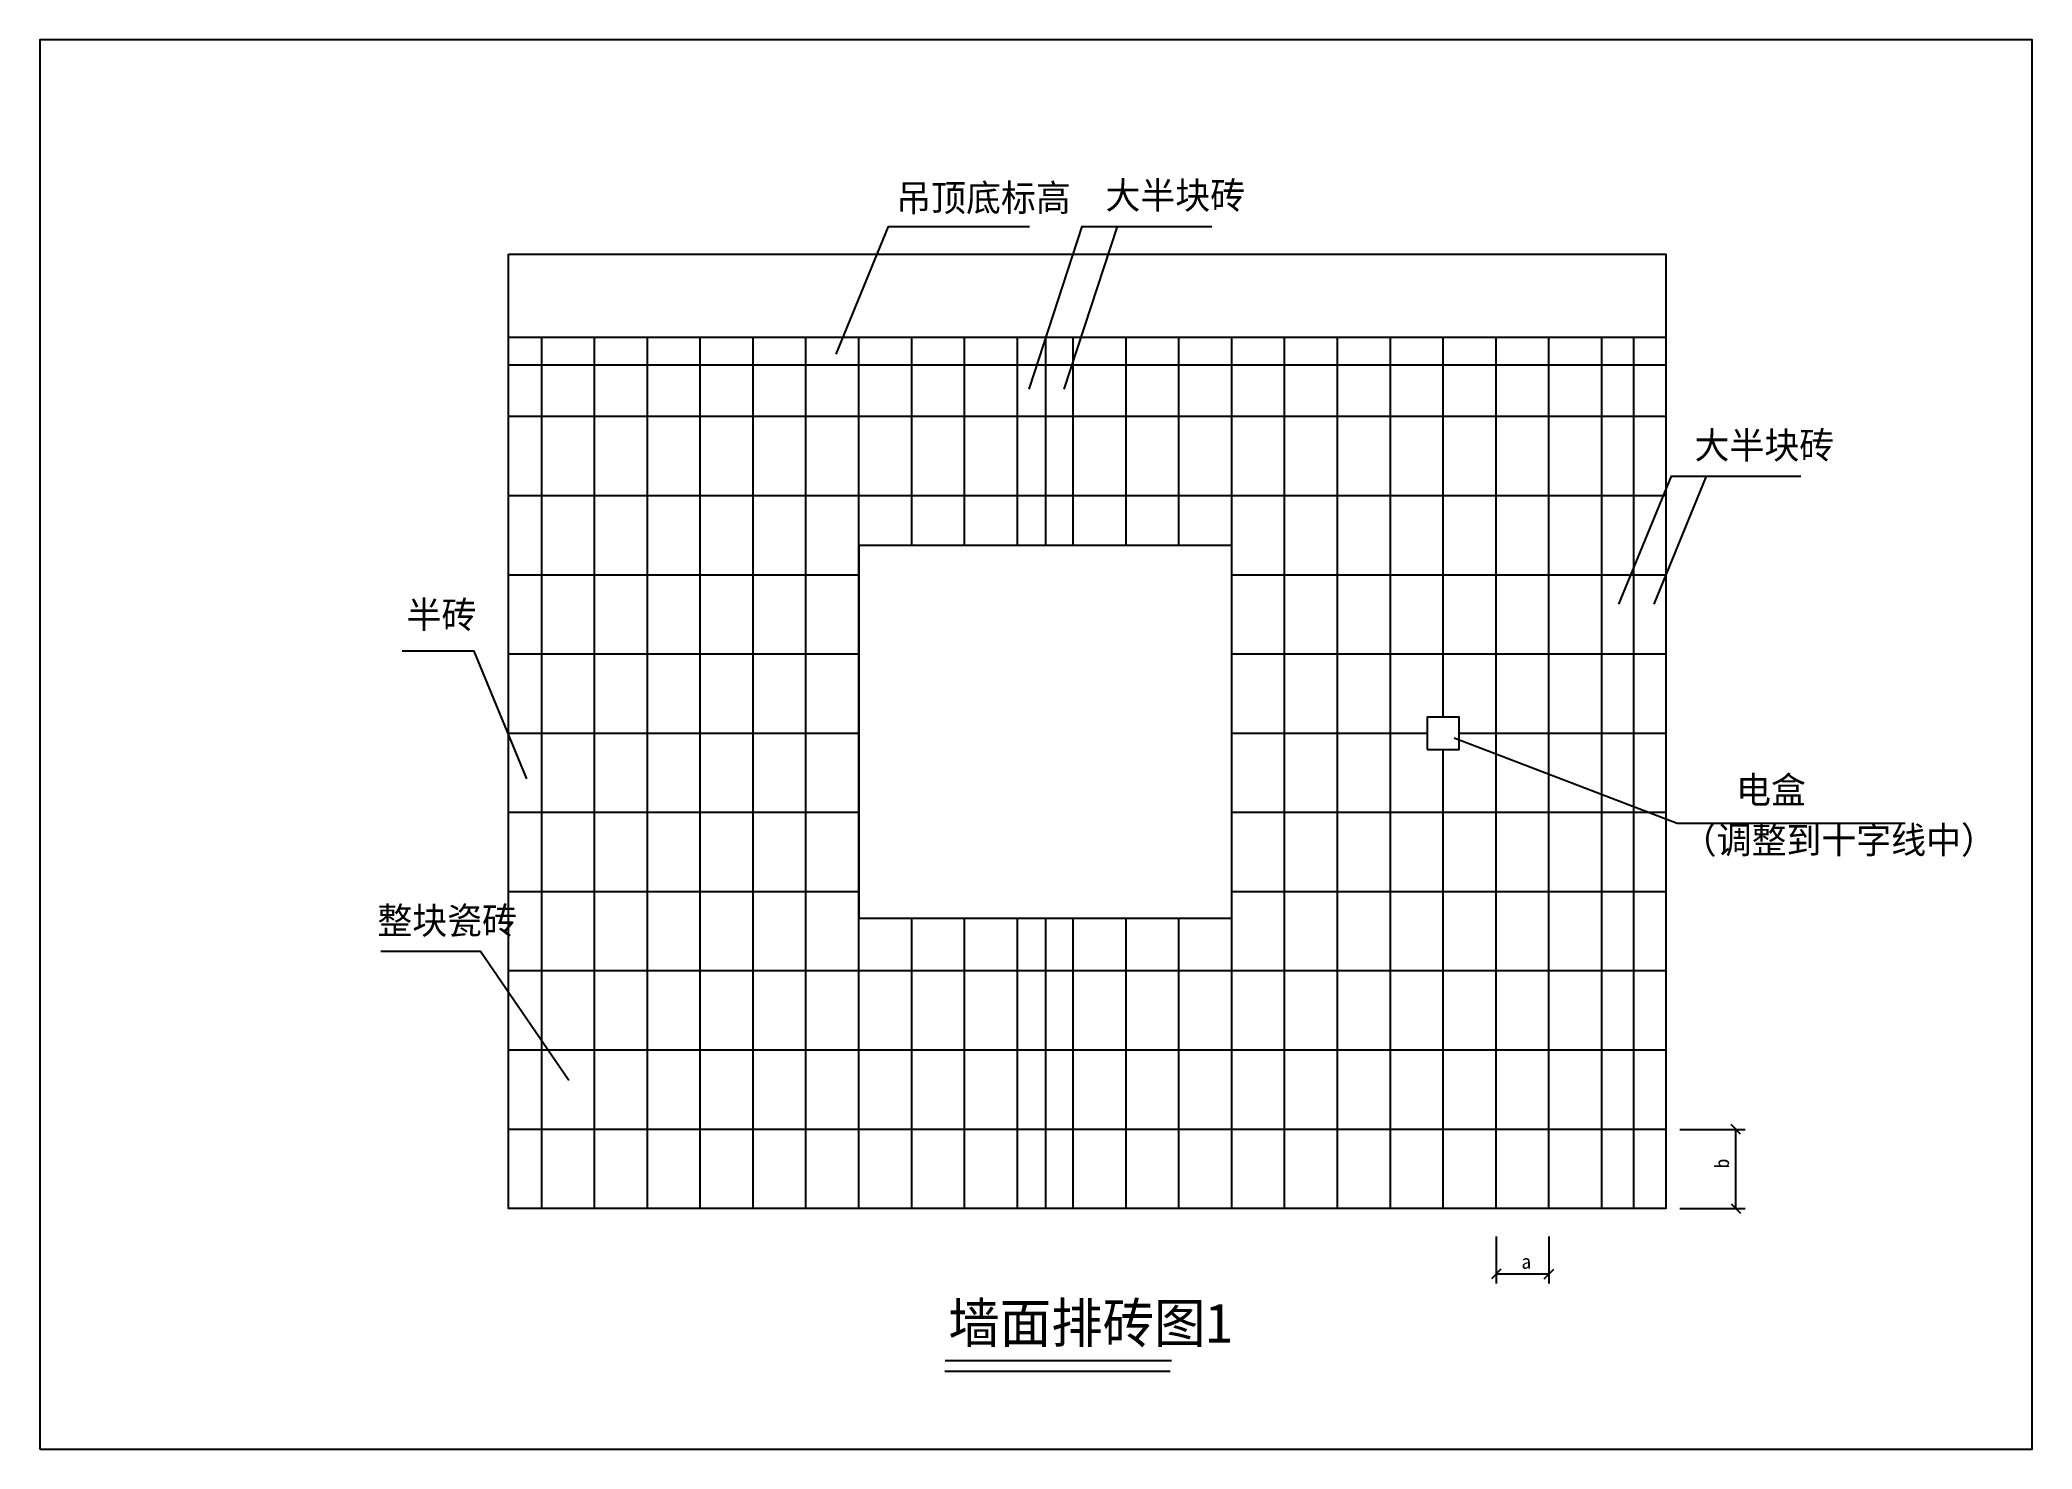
# Model space of a CAD drawing. Header units: metres. Extents: x 0 to 420, y 0 to 297.
import ezdxf

# ---------------------------------------------------------------- set-up
doc = ezdxf.new("R2010")
doc.units = ezdxf.units.M

# ---------------------------------------------------------------- blocks, each defined once
blk = doc.blocks.new('1')
blk.add_line((-0.5, -0.5), (0.5, 0.5))

msp = doc.modelspace()

# ---------------------------------------------------------------- linework, layer by layer
for p, q in [((342.77, 234.28), (98.83, 234.28)), ((105.8, 50.7), (105.8, 234.28)), ((116.94, 50.7), (116.94, 234.28)), ((128.09, 50.7), (128.09, 234.28)), ((139.23, 50.7), (139.23, 234.28)), ((150.37, 50.7), (150.37, 234.28)), ((150.37, 50.7), (150.37, 234.28)), ((161.51, 50.7), (161.51, 234.28)), ((161.51, 190.42), (161.51, 234.28)), ((172.65, 50.7), (172.65, 234.28)), ((172.65, 190.42), (172.65, 234.28)), ((183.79, 190.42), (183.79, 234.28)), ((194.94, 190.42), (194.94, 234.28)), ((206.08, 190.42), (206.08, 234.28)), ((211.97, 234.28), (211.97, 190.42)), ((217.86, 190.42), (217.86, 234.28)), ((229, 190.42), (229, 234.28)), ((240.14, 190.42), (240.14, 234.28)), ((251.28, 50.7), (251.28, 234.28)), ((262.42, 50.7), (262.42, 234.28)), ((273.57, 50.7), (273.57, 234.28)), ((284.71, 50.7), (284.71, 234.28)), ((295.85, 154.23), (295.85, 234.28)), ((306.99, 50.7), (306.99, 234.28)), ((318.13, 50.7), (318.13, 234.28)), ((329.27, 50.7), (329.27, 234.28)), ((336.02, 50.7), (336.02, 234.28)), ((342.77, 228.43), (98.83, 228.43)), ((342.77, 217.59), (98.83, 217.59)), ((342.77, 200.9), (98.83, 200.9)), ((172.65, 184.22), (98.83, 184.22)), ((342.77, 184.22), (251.28, 184.22)), ((172.65, 167.53), (98.83, 167.53)), ((342.77, 167.53), (251.28, 167.53)), ((172.65, 150.84), (98.83, 150.84)), ((292.45, 150.84), (251.28, 150.84)), ((295.85, 50.7), (295.85, 147.44)), ((342.77, 150.84), (299.24, 150.84)), ((172.65, 134.15), (98.83, 134.15)), ((342.77, 134.15), (251.28, 134.15)), ((172.65, 117.46), (98.83, 117.46)), ((342.77, 117.46), (251.28, 117.46)), ((183.79, 50.7), (183.79, 111.88)), ((194.94, 50.7), (194.94, 111.88)), ((206.08, 50.7), (206.08, 111.88)), ((211.97, 111.88), (211.97, 50.7)), ((217.86, 50.7), (217.86, 111.88)), ((229, 50.7), (229, 111.88)), ((240.14, 50.7), (240.14, 111.88)), ((342.77, 100.77), (98.83, 100.77)), ((342.77, 84.08), (98.83, 84.08)), ((342.77, 67.39), (98.83, 67.39)), ((345.71, 67.39), (359.52, 67.39)), ((357.52, 50.7), (357.52, 67.39)), ((345.71, 50.7), (359.52, 50.7)), ((306.99, 44.84), (306.99, 34.92)), ((318.13, 44.84), (318.13, 34.92)), ((306.99, 36.92), (318.13, 36.92)), ((190.88, 18.67), (238.54, 18.67)), ((190.77, 16.41), (238.27, 16.41))]:
    msp.add_line(p, q)
for points in [[(0, 0), (420, 0), (420, 297), (0, 297), (0, 0)], [(167.89, 230.74), (178.93, 257.67), (208.64, 257.67)], [(208.55, 223.37), (219.76, 257.67), (246.11, 257.67)], [(215.94, 223.37), (227.15, 257.67), (247.09, 257.67)], [(98.83, 251.86), (342.77, 251.86), (342.77, 50.7), (98.83, 50.7), (98.83, 251.86)], [(332.9, 178.09), (343.94, 205.02), (370.29, 205.02)], [(340.29, 178.09), (351.34, 205.02), (371.27, 205.02)], [(172.65, 111.88), (251.28, 111.88), (251.28, 190.42), (172.65, 190.42), (172.65, 111.88)], [(102.63, 141.24), (91.59, 168.17), (76.39, 168.17)], [(292.45, 147.44), (299.24, 147.44), (299.24, 154.23), (292.45, 154.23), (292.45, 147.44)], [(298.18, 149.94), (345.13, 131.9), (393.22, 131.9)], [(111.55, 77.71), (92.91, 104.89), (71.86, 104.89)]]:
    msp.add_lwpolyline(points)

# ---------------------------------------------------------------- block references
at = {"xscale": 2, "yscale": 2, "zscale": 2}
for p, rotation in [((357.52, 67.39), 90), ((357.52, 50.7), 270), ((306.99, 36.92), 180)]:
    msp.add_blockref('1', p, dxfattribs=dict(at, rotation=rotation))
msp.add_blockref('1', (318.13, 36.92), dxfattribs=at)

# ---------------------------------------------------------------- texts
for s, height, p in [('吊顶底标高', 5.66, (180.53, 260.88)), ('大半块砖', 5.66, (224.65, 261.39)), ('大半块砖', 5.66, (348.83, 208.74)), ('半砖', 5.66, (77.32, 173)), ('电盒', 5.66, (357.58, 136.09)), ('（调整到十字线中）', 5.66, (346.13, 125.54)), ('整块瓷砖', 5.66, (71.16, 108.55)), ('a', 3, (312.33, 38.01)), ('墙面排砖图1', 8.34, (191.53, 22.41))]:
    msp.add_text(s, height=height).set_placement(p)
msp.add_text('b', height=3, rotation=90).set_placement((356.09, 59.18))

doc.saveas('drawing.dxf')
